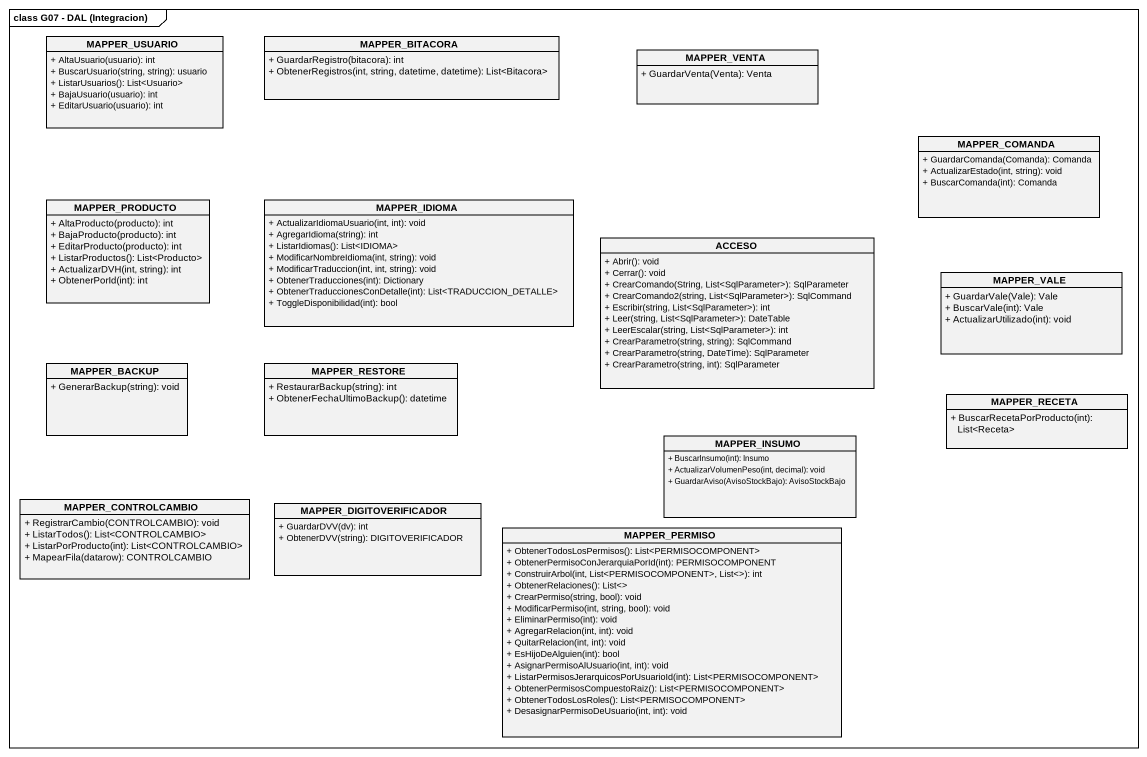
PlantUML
@startuml
mainframe class G07 - DAL (Integracion)
hide circle
hide empty members
skinparam classAttributeIconSize 0
class MAPPER_USUARIO {
  + AltaUsuario(usuario): int
  + BuscarUsuario(string, string): usuario
  + ListarUsuarios(): List<Usuario>
  + BajaUsuario(usuario): int
  + EditarUsuario(usuario): int
}
class MAPPER_BITACORA {
  + GuardarRegistro(bitacora): int
  + ObtenerRegistros(int, string, datetime, datetime): List<Bitacora>
}
class MAPPER_VENTA {
  + GuardarVenta(Venta): Venta
}
class MAPPER_COMANDA {
  + GuardarComanda(Comanda): Comanda
  + ActualizarEstado(int, string): void
  + BuscarComanda(int): Comanda
}
class MAPPER_PRODUCTO {
  + AltaProducto(producto): int
  + BajaProducto(producto): int
  + EditarProducto(producto): int
  + ListarProductos(): List<Producto>
  + ActualizarDVH(int, string): int
  + ObtenerPorId(int): int
}
class MAPPER_IDIOMA {
  + ActualizarIdiomaUsuario(int, int): void
  + AgregarIdioma(string): int
  + ListarIdiomas(): List<IDIOMA>
  + ModificarNombreIdioma(int, string): void
  + ModificarTraduccion(int, int, string): void
  + ObtenerTraducciones(int): Dictionary
  + ObtenerTraduccionesConDetalle(int): List<TRADUCCION_DETALLE>
  + ToggleDisponibilidad(int): bool
}
class ACCESO {
  + Abrir(): void
  + Cerrar(): void
  + CrearComando(String, List<SqlParameter>): SqlParameter
  + CrearComando2(string, List<SqlParameter>): SqlCommand
  + Escribir(string, List<SqlParameter>): int
  + Leer(string, List<SqlParameter>): DateTable
  + LeerEscalar(string, List<SqlParameter>): int
  + CrearParametro(string, string): SqlCommand
  + CrearParametro(string, DateTime): SqlParameter
  + CrearParametro(string, int): SqlParameter
}
class MAPPER_VALE {
  + GuardarVale(Vale): Vale
  + BuscarVale(int): Vale
  + ActualizarUtilizado(int): void
}
class MAPPER_BACKUP {
  + GenerarBackup(string): void
}
class MAPPER_RESTORE {
  + RestaurarBackup(string): int
  + ObtenerFechaUltimoBackup(): datetime
}
class MAPPER_RECETA {
  + BuscarRecetaPorProducto(int): List<Receta>
}
class MAPPER_INSUMO {
  + BuscarInsumo(int): Insumo
  + ActualizarVolumenPeso(int, decimal): void
  + GuardarAviso(AvisoStockBajo): AvisoStockBajo
}
class MAPPER_CONTROLCAMBIO {
  + RegistrarCambio(CONTROLCAMBIO): void
  + ListarTodos(): List<CONTROLCAMBIO>
  + ListarPorProducto(int): List<CONTROLCAMBIO>
  + MapearFila(datarow): CONTROLCAMBIO
}
class MAPPER_DIGITOVERIFICADOR {
  + GuardarDVV(dv): int
  + ObtenerDVV(string): DIGITOVERIFICADOR
}
class MAPPER_PERMISO {
  + ObtenerTodosLosPermisos(): List<PERMISOCOMPONENT>
  + ObtenerPermisoConJerarquiaPorId(int): PERMISOCOMPONENT
  + ConstruirArbol(int, List<PERMISOCOMPONENT>, List<>): int
  + ObtenerRelaciones(): List<>
  + CrearPermiso(string, bool): void
  + ModificarPermiso(int, string, bool): void
  + EliminarPermiso(int): void
  + AgregarRelacion(int, int): void
  + QuitarRelacion(int, int): void
  + EsHijoDeAlguien(int): bool
  + AsignarPermisoAlUsuario(int, int): void
  + ListarPermisosJerarquicosPorUsuarioId(int): List<PERMISOCOMPONENT>
  + ObtenerPermisosCompuestoRaiz(): List<PERMISOCOMPONENT>
  + ObtenerTodosLosRoles(): List<PERMISOCOMPONENT>
  + DesasignarPermisoDeUsuario(int, int): void
}
@enduml
